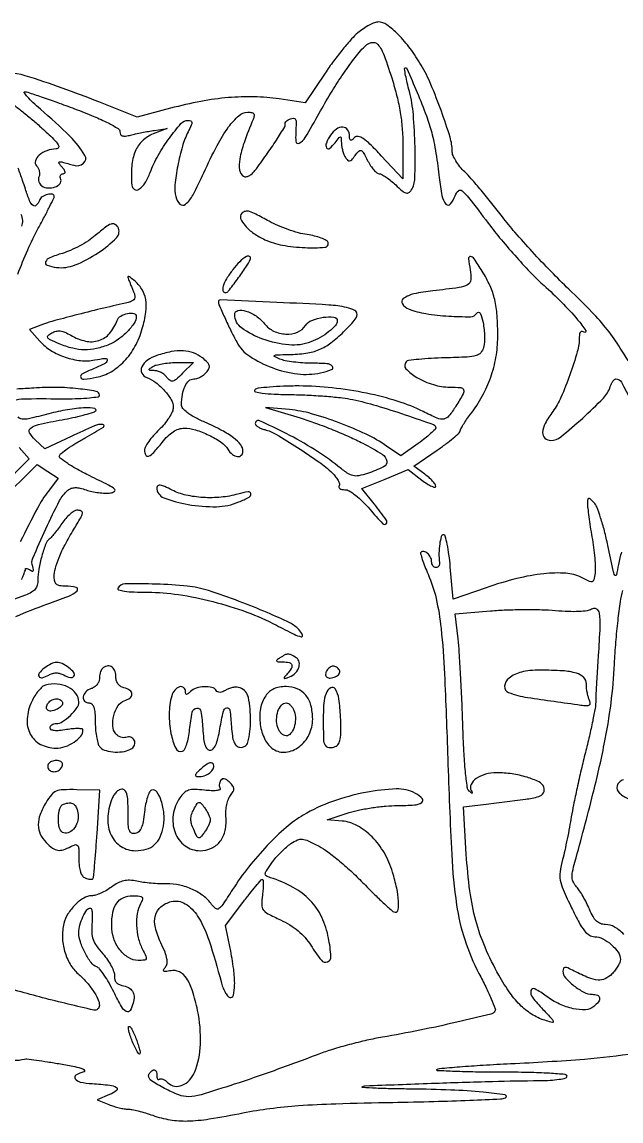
# Model space of a CAD drawing. Extents: x 0 to 434, y 12 to 280.
# Drawn here: x 143.1 to 289.2, y 12.1 to 280 of the extents above; entities that cross this region are included whole.
import ezdxf

# ---------------------------------------------------------------- set-up
doc = ezdxf.new("R2010")
doc.units = 0

msp = doc.modelspace()

# ---------------------------------------------------------------- linework, layer by layer
for points in [[(292.672414, 194.365984, 0.012222), (288.995547, 200.520362, 0.026614), (285.817619, 205.007848, 0.025047), (282.061612, 209.29471, 0.009672), (276.450982, 214.865984, -0.009384), (272.142504, 219.139305, -0.006937), (267.53278, 224.020008, -0.007016), (263.305262, 228.753945, -0.015609), (260.252972, 232.5, 0.005787), (257.687357, 235.77819, 0.005701), (255.033817, 239.012771, 0.005616), (252.645159, 241.793662, 0.021656), (251.06995, 243.437091, -0.0328), (249.895131, 244.718741, -0.033092), (248.901798, 246.139378, -0.035019), (248.209584, 247.488599, -0.10135), (248, 248.511939, 0.074536), (247.492329, 251.89856, 0.011896), (245.370012, 258.273266, 0.014034), (242.823571, 264.775925, 0.032206), (240.463022, 269.472887, 0.027742), (237.772417, 273.530234, 0.035346), (234.840747, 276.929375, 0.038409), (232.068299, 279.320393, 0.160067), (229.999802, 280, 0.094244), (229.079556, 279.82499, 0.027917), (227.771971, 279.222635, 0.026934), (226.348099, 278.366493, 0.026079), (225.008444, 277.353652, 0.036392), (223.477044, 275.861977, 0.010813), (221.360431, 273.370164, 0.010786), (219.096509, 270.458933, 0.011447), (217.006068, 267.508992), (212.148698, 260.310681), (205.824349, 261.226343, 0.029638), (199.723431, 261.743261, 0.027574), (193.453935, 261.55595, 0.025282), (186.75035, 260.641636, 0.017873), (179.336718, 258.969387), (171.173436, 256.818792), (161.836718, 260.539449, 0.018823), (143.919198, 266.909195, 0.17741), (135.897898, 266.530014, 0.341597)], [(141.162369, 259.731192, -0.00933), (143.307812, 258.109775, -0.009451), (145.692564, 256.162584, -0.009475), (148, 254.128241, -0.006641), (150.823988, 251.471925, -0.05194), (151.983409, 250.092379, -0.274977), (152.023432, 249.408277, -0.274204), (151.44113, 249.045393, 0.082253), (149.212446, 248.625593, 0.090182), (147.316524, 247.514243, 0.134694), (146.395078, 246.146777, 0.283022), (146.671855, 244.945466, -0.077741), (147.077641, 244.380528, -0.061329), (147.332753, 243.671134, -0.062119), (147.405962, 242.931344, -0.085449), (147.276138, 242.27722, 0.086798), (147.154109, 241.653631, 0.079287), (147.244362, 241.004528, 0.081328), (147.528045, 240.43007, 0.099382), (147.964981, 240.021643, 0.125981), (149.484439, 239.546732, 0.097147), (151.20986, 239.792337, 0.128522), (152.399523, 240.590132, 0.279677), (152.587942, 241.631422, -0.07105), (152.468418, 242.154739, -0.119251), (152.537538, 242.59798, -0.152636), (152.781243, 242.890264, -0.1442), (153.15383, 243, 0.144652), (153.525786, 243.109908, 0.281709), (153.65475, 243.37895, 0.12063), (153.491924, 243.835917, 0.02759), (153, 244.5, -0.019108), (152.144248, 245.615204, -0.540882), (152.255832, 245.898407, -0.118629), (152.878995, 245.87826, -0.002707), (155.756602, 245.069806, 0.244046), (158.12398, 245.548304, 0.373345), (158.473153, 247.489319, 0.064948), (154.844938, 252.103311, 0.015283), (147.60921, 258.765559, -0.01048), (145.808829, 260.391581, -0.021339), (144.478736, 261.756133, -0.027572), (143.68835, 262.743977, -0.609834), (143.820196, 263, -0.080549), (144.593952, 262.874535, -0.002206), (147.841036, 261.777125, -0.004505), (151.651208, 260.43216, -0.003069), (155.960986, 258.83702, -0.008202), (160.675267, 256.970306, -0.019162), (164.120677, 255.382864, -0.017848), (166.539186, 254.043479, -0.263171), (167, 253.228612, 0.1265), (167.160966, 252.602564, 0.196139), (167.588986, 252.256363, 0.10811), (168.363335, 252.196335, 0.026978), (169.616663, 252.439925, -0.008786), (170.843099, 252.724931, -0.004545), (172.3851, 253.040194, -0.004517), (173.976415, 253.335602, -0.006836), (175.366663, 253.561162), (178.5, 254.02566), (175.093151, 252.704974, 0.102109), (172.491724, 251.025281, 0.099957), (170.744047, 248.44141, 0.079357), (169.88044, 244.866929, 0.040834), (169.894037, 240.25, 0.23511), (170.535756, 239.194824, 0.299332), (171.648095, 239.216098, 0.105486), (173.121781, 240.767258, 0.04623), (174.379686, 243.324134, -0.037855), (176.332701, 247.467407, -0.028344), (179.068517, 251.7092, -0.023206), (181.883078, 255.219009, -0.215361), (183.612191, 256, -0.091261), (184.301859, 255.873063, -0.307692), (184.551154, 255.516196, -0.110725), (184.403052, 254.813728, -0.010933), (183.647293, 253.25, 0.047879), (182.246707, 249.706219, 0.022667), (181.099787, 244.923694, 0.021189), (180.406344, 240.261999, 0.088027), (180.605322, 237.436388, 0.13819), (181.651226, 235.611989, 0.387438), (183.000422, 235.562925, 0.096767), (184.831506, 237.850789, 0.01397), (187.466852, 243.25, -0.013966), (190.706054, 249.886504, -0.036312), (193.504291, 254.403826, -0.052246), (195.980459, 257.161945, -0.185799), (198.15788, 258, -0.041603), (199.140487, 257.9181, -0.192427), (199.618282, 257.627444, -0.213021), (199.736325, 257.110025, -0.05144), (199.471929, 256.25, 0.014394), (197.255433, 250.57346, 0.044582), (196.221263, 246.595891, 0.075452), (196.18188, 243.906979, 0.223948), (197.161952, 242.399908, 0.171248), (197.73073, 242.276078, 0.08479), (198.446918, 242.492932, 0.067036), (199.210028, 243.011718, 0.04765), (199.911952, 243.773334, 0.008241), (202.708649, 247.5856, 0.010494), (205.154775, 251.196177, 0.004735), (207.190272, 254.407055, 0.222076), (207.279317, 255.155144, -0.212797), (207.309045, 255.449202, -0.073995), (207.578911, 255.791366, -0.057503), (208.029101, 256.126818, -0.039794), (208.602643, 256.401014, -0.079842), (209.313148, 256.550272, -0.237184), (209.75507, 256.353957, -0.158868), (209.972903, 255.795458, -0.034393), (209.960333, 254.74587, 0.028125), (209.866312, 250.9091, 0.556347), (210.704963, 250.42484, 0.136896), (212.194151, 251.851194, 0.006864), (215.585459, 257.758902, -0.008929), (218.400123, 262.615532, -0.012526), (221.096823, 266.8399, -0.013927), (223.73161, 270.522312, -0.01805), (226.358346, 273.737513, -0.138308), (228.25476, 274.965992, -0.296171), (229.861971, 274.5109, -0.093939), (231.421508, 271.859257, -0.012068), (233.506967, 265.57017, -0.01559), (234.638191, 261.39978, -0.019751), (235.40867, 257.482415, -0.020324), (235.852074, 253.612005, -0.018358), (236, 249.584398), (236, 241.772004), (230.717205, 247.403206, 0.00909), (227.965363, 250.231681, 0.046134), (226.269435, 251.627824, 0.107345), (225.100293, 252.098424, 0.243181), (224.217205, 251.817205, -0.024359), (223.584048, 251.242908, -0.252001), (223.25, 251.177186, -0.295224), (223.0477, 251.418737, -0.030774), (223, 252.193011, 0.153481), (222.525459, 253.702524, 0.231269), (221.341944, 254.360003, 0.170001), (219.772518, 253.901479, 0.092696), (218.36653, 252.436644, 0.043982), (217.327903, 250.499375, 0.240005), (217.404955, 249.348918, 0.458075), (218.170384, 249.21459, 0.059506), (219.478529, 250.573001, -0.004864), (220.469023, 251.856095, -0.242632), (220.751284, 251.984726, -0.383358), (220.930151, 251.80756, -0.008616), (220.983509, 250.5, 0.037721), (221.070382, 249.625004, 0.025573), (221.294438, 248.648306, 0.025822), (221.609988, 247.721831, 0.045995), (221.975828, 247.004871, 0.04703), (222.543532, 246.269971, 0.256282), (223.004464, 246.118603, 0.170092), (223.51394, 246.411274, 0.020263), (224.336353, 247.445313, -0.029662), (225.244546, 248.544183, -0.311911), (225.784533, 248.662734, -0.168578), (226.319834, 248.190773, -0.009233), (227.401519, 246.190442, 0.026905), (228.118931, 244.968947, 0.034739), (228.91029, 243.937192, 0.03724), (229.663666, 243.202848, 0.176334), (230.220961, 243, -0.127545), (230.844125, 242.838409, -0.022341), (231.884781, 242.197347, -0.022966), (233.06492, 241.313698, -0.018839), (234.242611, 240.267564, 0.014037), (235.830609, 238.829445, 0.097611), (236.739358, 238.317264, 0.223529), (237.411887, 238.399175, 0.111947), (238.032017, 239.017564, 0.134715), (238.906268, 241.884147, 0.011736), (238.942643, 249.572463, 0.0164), (238.53706, 257.43557, 0.042393), (237.581987, 263.030725, -0.005495), (237.058079, 265.145813, -0.008685), (236.660452, 266.971435, -0.003441), (236.360909, 268.527257, -0.247028), (236.436099, 268.769432, -0.530095), (236.968951, 268.667249, -0.002685), (239.462514, 262.787364, -0.00916), (241.714873, 257.105406, -0.025209), (243.023959, 253, -0.015871), (243.525688, 250.823167, -0.007131), (244.05259, 247.936293, -0.007051), (244.523161, 244.867725, -0.009532), (244.856359, 242.080998, 0.021854), (245.495121, 237.664599, 0.133628), (246.494263, 235.612068, 0.465441), (247.609368, 235.633419, 0.089906), (248.721028, 237.663085, -0.136939), (249.512215, 238.834745, -0.364486), (250.448965, 238.840022, -0.055326), (252.023156, 237.206319, -0.002469), (256.782804, 230.963085, 0.012015), (259.989763, 226.91902, 0.00884), (263.727288, 222.589693, 0.008943), (267.410256, 218.618272, 0.019636), (270.396168, 215.746509, -0.016463), (274.642534, 211.714018, -0.016707), (278.592834, 207.429999, -0.035482), (280.578343, 204.7663, -0.79796), (280.196667, 204.378453, 0.108264), (279.689769, 204.556557, 0.23278), (279.30849, 204.423734, 0.151436), (279.07103, 203.964906, 0.044276), (279, 203.164352, -0.068938), (278.510324, 199.629658, -0.016869), (276.718764, 194.018437, -0.017524), (274.522673, 188.485322, -0.055747), (272.534104, 185.046226, 0.035314), (270.701068, 182.154922, 0.107729), (270.062866, 179.933861, 0.226604), (270.607266, 178.572874, 0.188332), (272.074237, 178, 0.172932), (274.48054, 178.857908, 0.012984), (279.823221, 183.458628, 0.015394), (284.856477, 188.316496, 0.116779), (286.540031, 191.126126, -0.036031), (286.825986, 191.843391, -0.04653), (287.192959, 192.44955, -0.054183), (287.581585, 192.870374, -0.181168), (287.927593, 193, -0.27927), (289.30129, 192.167832, -0.0043), (293.693765, 183.581756, -0.006129)], [(142.118392, 218.497851, -0.014873), (144.540519, 224.456446, -0.019827), (147.110429, 229.702896, 0.002965), (148.601114, 232.503002, 0.004531), (149.857438, 234.950653, 0.001699), (150.909431, 237.064644, 0.115093), (151, 237.452896, 0.361034), (150.543065, 238.003225, 0.110714), (149.379869, 237.961777, 0.081111), (148.071953, 237.380808, 0.157408), (147.361626, 236.5, -0.097841), (146.614933, 235.312885, -0.39287), (145.834214, 235.261615, -0.128509), (144.985597, 236.420477, -0.017886), (143.982517, 239.25, 0.007632), (143.277068, 241.377487, 0.002733), (142.208739, 244.388897, 0.002711)], [(142.883215, 233.192756, -0.084258), (143.233764, 231.627019, -0.112774), (142.988837, 230.220952, -0.023925)], [(141.712426, 187.903459, -0.052537), (144.259141, 188.178718, -0.002028), (153.75, 188.16575, 0.009988), (156.913152, 188.21179, 0.016541), (159.576562, 188.392135, 0.010482), (161.69869, 188.651571, 0.373034), (162, 188.999236, 0.362178), (161.202003, 189.956392, 0.017734), (156.816094, 190.598649, 0.024069), (151.516577, 190.926628, 0.02128), (145.986206, 190.7669, -0.006734), (141.862967, 190.527648, -0.065225)], [(143.09144, 144.101505, 0.005866), (143.567352, 145.337114, 0.003346), (143.948629, 146.384135, 0.085844), (144, 146.681141, -0.372728), (144.093664, 146.789332, -0.09619), (144.34367, 146.777297, -0.052781), (144.720825, 146.641607, -0.025694), (145.169939, 146.394972, 0.05566), (145.648576, 146.168252, 0.33775), (145.892659, 146.249213, 0.214493), (145.950117, 146.571372, 0.030089), (145.7413, 147.231778, -0.194538), (145.778509, 149.31395, -0.007579), (148.949388, 156.466204, -0.010828), (152.295079, 163.320151, -0.100916), (154.345561, 165.871827, -0.088621), (155.154714, 166.330769, -0.0819), (156.095648, 166.497841, -0.061174), (157.263834, 166.368933, -0.025838), (158.781412, 165.926356, 0.031848), (160.165487, 165.540685, 0.021474), (161.783421, 165.271043, 0.021672), (163.377406, 165.145077, 0.039633), (164.679447, 165.202012, 0.123253), (165.67094, 165.584515, 0.493769), (165.693067, 166.136924, 0.056489), (164.220079, 167.103395, 0.003776), (159.69116, 169.348721, -0.012539), (156.724536, 170.884839, -0.020117), (154.28492, 172.357487, -0.015067), (152.440406, 173.656151, -0.3228), (152.252544, 174.257633, -0.14926), (152.671742, 174.847207, -0.011457), (154.258484, 176.012576, -0.014915), (156.259632, 177.325752, -0.010801), (158.561385, 178.672232, 0.012183), (162.979907, 181.273399, 0.721368), (162.831293, 181.8928, 0.1249), (160.78772, 181.55662, 0.00758), (155.096516, 178.969088), (148.693032, 175.939753), (146.335814, 178.154245, -0.080163), (145.000252, 179.887144, -0.37322), (145.251644, 181.023191, -0.106742), (147.183672, 181.899741, -0.007825), (152.931093, 183.050396, 0.007593), (155.556112, 183.574667, 0.009082), (158.011009, 184.150701, 0.008015), (160.057136, 184.705261, 0.057527), (161, 185.099048, 0.68508), (160.907072, 185.753526, 0.070429), (158.648486, 185.952437, 0.027668), (154.26235, 185.476422, 0.022849), (149.661309, 184.5, -0.00472), (144.759259, 183.272475, -0.08735), (143.169151, 183.174293, -0.212359), (142.188629, 183.750237, -0.048457)], [(142.476561, 176.250299), (144.857704, 173.5), (137.947499, 166.5, 0.00451)], [(137.433343, 162.882509), (146.866685, 172.133457), (149.408785, 170.46781), (151.950884, 168.802162), (149.556656, 165.651081, 0.040763), (146.912504, 161.51008, 0.007182), (142.710152, 153.286588, 0.00758)], [(289.298805, 150.751563, 0.028912), (288.871539, 149.378631, 0.018727), (288.53045, 147.75, -0.013792), (288.02528, 145.213425, -0.688804), (287.663153, 145.162288, -0.073754), (287.245788, 146.279585, -0.00138), (285.954706, 152.412221, 0.01217), (285.132506, 155.938432, 0.015243), (284.191817, 159.162397, 0.013458), (283.25795, 161.791549, 0.104677), (282.552064, 162.876507, 0.011227), (281.609524, 163.777643, 0.242117), (281.25, 163.875367, 0.334113), (281.038747, 163.63265, 0.017826), (281, 162.546199, 0.028383), (281.0618, 161.458409, 0.004822), (281.317056, 159.3961, 0.005251), (281.66612, 156.976764, 0.004655), (282.079341, 154.465792, -0.010979), (282.468313, 151.900029, -0.010934), (282.744882, 149.316138, -0.010833), (282.88807, 147.04982, -0.041537), (282.829341, 145.638679, -0.021062), (282.553632, 144.00048, -0.270227), (282.151961, 143.557651, -0.189344), (281.466207, 143.60436, -0.010384), (279.5, 144.585954, 0.106342), (275.750239, 145.631455, 0.041769), (270.357574, 145.504895, 0.034822), (263.771188, 144.329705, 0.021794), (256.263337, 142.091185), (248.231217, 139.309917), (247.546885, 147.154959, 0.011051), (247.217418, 150.162475, 0.017974), (246.790013, 152.695519, 0.01223), (246.327479, 154.692893, 0.342183), (245.931276, 155, 0.33382), (245.352495, 154.565121, 0.033539), (244.960439, 152.76969, 0.035262), (244.786222, 150.524543, 0.034033), (244.925354, 148.25, -0.082595), (244.908313, 147.772633, -0.103799), (244.733365, 147.367188, -0.116034), (244.428977, 147.097217, -0.124261), (244.043837, 147, -0.136906), (243.645781, 147.111074, -0.100245), (243.306627, 147.423289, -0.086307), (243.078317, 147.890283, -0.070751), (243, 148.440983, 0.120074), (242.740701, 149.505157, 0.091957), (242.002676, 150.453335, 0.116546), (241.115421, 150.931094, 0.267977), (240.408337, 150.741671, 0.269351), (240.310076, 150.371079, 0.010765), (240.722744, 148.980896, 0.016407), (241.323025, 147.299442, 0.010582), (242.122651, 145.391535, -0.048812), (244.080802, 139.492312, -0.029069), (245.296062, 132.186047, -0.0156), (246.136434, 121.076842, -0.002859), (246.930841, 100.5, 0.004001), (247.890467, 77.033837, 0.023782), (249.071385, 64.825008, 0.043308), (251.067007, 56.3227, 0.040287), (254.531898, 48.073121, -0.007385), (256.17262, 44.789608, -0.011438), (257.481515, 41.903314, -0.005867), (258.488761, 39.46085, -0.237569), (258.440059, 38.903014, -0.197422), (257.399246, 38.148292, -0.002391), (249.124513, 36.186545, -0.007349), (240.135804, 34.239628, -0.007123), (231, 32.536025, 0.013565), (227.235763, 31.783786, 0.008886), (222.940625, 30.722949, 0.008941), (218.790362, 29.539434, 0.016926), (215.5, 28.414157, -0.004854), (204.57217, 24.37975, -0.007043), (194.843878, 21.048981, -0.005244), (186.786865, 18.509825, -0.070534), (183.735976, 18.03632, -0.097273), (181.333451, 18.475481, -0.028188), (177.893723, 20.057556, -0.022585), (174.706938, 21.935955, -0.248723), (174.012379, 23.190983, -0.115736), (174.07911, 23.500224, -0.050889), (174.297386, 23.860537, -0.046626), (174.618361, 24.212385, -0.046156), (175, 24.5, -0.160037), (175.378998, 24.591219, -0.191086), (175.70625, 24.429567, -0.125741), (175.92753, 24.008849, -0.058574), (176, 23.39235, 0.034205), (176.042555, 22.771018, 0.093587), (176.181845, 22.355431, 0.227546), (176.386608, 22.211312, 0.242392), (176.619048, 22.285714, -0.216372), (176.963399, 22.415024, -0.079048), (177.482887, 22.29628, -0.060112), (178.089031, 21.96312, -0.040711), (178.690476, 21.452381, 0.311123), (182.15707, 20.813908, 0.192147), (185.160296, 23.911029, 0.090132), (186.646373, 30.864017, 0.058952), (185.932288, 39.052896, 0.023708), (184.688871, 43.879077, 0.073552), (183.241136, 46.903853, 0.127918), (181.498811, 48.441575, 0.165879), (179.402887, 48.736685, -0.013674), (178.14052, 48.530973, -0.18275), (177.690549, 48.635059, -0.398002), (177.620787, 48.940706, -0.039911), (178.092707, 49.611705, 0.135958), (178.494445, 50.505384, 0.084739), (178.474946, 51.661201, 0.051025), (178.005604, 53.246111, 0.015245), (176.975511, 55.550588, -0.053451), (175.648645, 59.253936, -0.121969), (175.664861, 62.202539, -0.158777), (176.999, 64.315645, -0.112168), (179.521354, 65.594716, -0.203103), (182.932274, 65.062271, -0.11525), (185.937563, 62.058823, -0.059748), (188.745239, 56.046086, -0.016764), (191.654551, 46.078347, 0.028635), (192.080417, 44.738337, 0.034587), (192.635571, 43.540874, 0.037045), (193.231029, 42.626665, 0.150541), (193.764958, 42.245014, 0.439406), (194.672925, 42.748453, 0.056701), (194.97975, 45.225672, 0.035994), (194.737088, 49.134184, 0.016059), (193.884147, 54.222679), (192.768294, 59.778921), (197.004292, 65.389461, -0.005429), (198.664868, 67.539923, -0.008465), (200.146226, 69.351904, -0.003516), (201.438309, 70.857269, -0.216925), (201.751814, 71, -0.394856), (201.931201, 70.83217, -0.016614), (201.962919, 69.880481, -0.020968), (201.911419, 68.650263, -0.012392), (201.752159, 67.188872, 0.029192), (201.572394, 64.795392, 0.162381), (201.95447, 63.583274, 0.11684), (203.052471, 62.637861, 0.012032), (206.146948, 61.127087, -0.030011), (208.463024, 59.891369, -0.036745), (210.454316, 58.458982, -0.03846), (212.138904, 56.812635, -0.039245), (213.539003, 54.938215, 0.026132), (216.109501, 51.301978, 0.333305), (217.628492, 50.89831, 0.328238), (218.460759, 52.24736, 0.025793), (217.866482, 56.685291, 0.065166), (216.205554, 61.785306, 0.080523), (213.36377, 65.888875, 0.075643), (209.214711, 69.065412, 0.049948), (203.678967, 71.422871, -0.055682), (202.697285, 71.854258, -0.293306), (202.440651, 72.3534, -0.122815), (202.71375, 73.125171, -0.008565), (204.025846, 75.036298, -0.024313), (205.039455, 76.32257, -0.017099), (206.295868, 77.67068, -0.017303), (207.590091, 78.880714, -0.034301), (208.709277, 79.729081, -0.038993), (210.313366, 80.609762, -0.130333), (211.48751, 80.8052, -0.086848), (212.86375, 80.427975, -0.01174), (215.551096, 79.082215, -0.039482), (217.661359, 77.739495, -0.012789), (220.561502, 75.43632, -0.012662), (223.667174, 72.701046, -0.013901), (226.532567, 69.893559, 0.00635), (229.148598, 67.2518, 0.009589), (231.498957, 65.024983, 0.004899), (233.524779, 63.21409, 0.181876), (234.093868, 63, 0.36806), (234.833636, 63.629889, 0.056083), (234.934296, 65.722897, 0.03849), (234.492636, 68.835944, 0.017701), (233.465647, 72.803724, 0.05927), (231.466253, 77.441005, 0.064063), (228.475907, 81.346766, 0.070339), (224.893337, 84.064444, 0.105323), (221.152788, 85.216009), (217.5, 85.541158), (222.931501, 87.270579, -0.026143), (225.466445, 87.934033, -0.014394), (228.623558, 88.491983, -0.014317), (231.866911, 88.87485, -0.022221), (234.681501, 89, 0.017402), (238.784435, 89.142839, 0.13201), (240.598107, 89.768329, 0.462942), (240.701843, 90.715708, 0.080507), (239.065741, 91.964816, 0.132897), (234.364666, 93.051421, 0.038512), (226.902467, 92.19641, 0.037926), (218.796362, 89.980157, 0.046882), (211.703773, 86.672287, 0.0463), (207.540628, 83.683651, 0.024094), (202.917769, 79.260382, 0.022973), (198.383434, 74.020537, 0.024583), (194.456946, 68.50015, -0.004984), (192.07158, 64.851846, -0.092626), (191.113663, 63.871355, -0.328654), (190.325094, 63.889298, -0.075635), (189.348842, 64.912346, 0.076612), (187.384647, 66.96271, 0.057287), (184.695975, 68.572499, 0.054727), (181.574768, 69.591928, 0.056054), (178.332162, 69.898793, -0.016266), (176.622285, 69.924261, -0.010504), (174.646293, 70.059691, -0.010561), (172.718147, 70.273738, -0.019554), (171.165857, 70.541449, 0.038159), (169.382269, 70.781172, 0.070483), (167.927503, 70.659548, 0.068688), (166.539096, 70.134881, 0.034557), (164.95635, 69.125849, -0.02943), (163.708479, 68.312209, -0.026978), (162.337672, 67.624468, -0.027989), (161.046764, 67.14577, -0.074925), (160.079448, 67, 0.138915), (158.191089, 66.465034, 0.059204), (156.114341, 64.81838, 0.056479), (154.340631, 62.576301, 0.077793), (153.339268, 60.215613, 0.070421), (152.991415, 56.924214, 0.060629), (153.53383, 53.484964, 0.062134), (154.860489, 50.361433, 0.083557), (156.819326, 48, -0.033449), (158.791105, 46.055381, -0.034229), (160.469555, 43.879402, -0.036241), (161.64682, 41.804766, -0.111381), (162, 40.238984, -0.48217), (160.60892, 39.131831, -0.006179), (148.154815, 42.162263, -0.01363), (136.195154, 45.579369, -0.054498)], [(141.646172, 135.069904, -0.022251), (149.222539, 138.077058, 0.010703), (154.51497, 140.037496, 0.099443), (156.551596, 141.355565, 0.589643), (156.323751, 142.187335, 0.060424), (153.75, 142.490334, -0.036317), (152.359732, 142.586537, -0.134223), (151.559626, 142.932902, -0.163672), (151.136433, 143.591786, -0.061695), (151, 144.693281, -0.064906), (151.282086, 146.857156, -0.032182), (152.163939, 149.486472, -0.026094), (153.625137, 152.589278, -0.014352), (155.714578, 156.230128, 0.005983), (157.449114, 159.138695, 0.087397), (157.858902, 160.256396, 0.349869), (157.566457, 160.796775, 0.100746), (156.568094, 161, 0.146398), (155.868519, 160.790681, 0.034773), (154.890023, 160.045312, 0.032852), (153.840411, 158.994064, 0.027323), (152.866274, 157.75, -0.007913), (151.937344, 156.463833, -0.009551), (151.023314, 155.287159, -0.008369), (150.221201, 154.327611, -0.062094), (149.779909, 153.929691, 0.154782), (148.930044, 152.820835, 0.018619), (147.979491, 149.849051, 0.023285), (147.237443, 146.618489, 0.044835), (147, 143.97584, -0.064856), (146.835084, 142.709795, -0.10619), (146.346534, 141.749562, -0.092282), (145.44985, 140.987344, -0.039909), (144.027157, 140.316352), (141.054314, 139.19423)], [(289.816886, 57.602682, 0.076501), (287.60534, 59.388972, 0.132447), (285.339106, 60, -0.089322), (284.160937, 60.212166, -0.10266), (283.194666, 60.819242, -0.074788), (282.338851, 61.931216, -0.027726), (281.475282, 63.713402, 0.016992), (280.764593, 65.264004, 0.014401), (279.912195, 66.852351, 0.014641), (279.050982, 68.255066, 0.038935), (278.332919, 69.184623, -0.063308), (277.555934, 70.298412, -0.104126), (277.24501, 71.399705, -0.06876), (277.345411, 72.839028, -0.015631), (277.92385, 75.221221, 0.005088), (282.32672, 91.819362, 0.012925), (285.08728, 103.97769, 0.017071), (286.733538, 113.970455, 0.020242), (287.580668, 123.5, -0.007944), (287.923199, 128.838714, -0.008097), (288.433542, 134.129878, -0.007916), (289.023933, 138.710518, -0.032984), (289.603773, 141.431501, 0.021857)], [(289.774099, 95.284804, 0.082947), (288.691744, 94.642712, 0.171553), (288.201016, 93.805273, 0.261035), (288.779826, 92.061119, 0.084815), (291.14891, 90.541019, 0.052864)], [(141.100729, 26.973524, 0.093361), (143.769209, 27.222256, -0.101523), (144.303939, 27.26339, -0.002776), (146.63533, 26.955908, -0.005632), (149.38156, 26.546619, -0.00382), (152.5, 26.021416, -0.006823), (155.9868, 25.357562, -0.032716), (157.937488, 24.823585, -0.213872), (158.373134, 24.414475, -0.461676), (158.190983, 24.055563, 0.068799), (156.278047, 23.305894, 0.447635), (156.080196, 22.413357, 0.189921), (157.345877, 21.598877, 0.03262), (160.232352, 21.217949, -0.010332), (164.527007, 20.844847, -0.113685), (166.149374, 20.282391, -0.521351), (166.186278, 19.537629, -0.062897), (164.5, 18.541634), (161.5, 17.245276), (164.3151, 16.122638, 0.019143), (165.525562, 15.692842, 0.016186), (166.834709, 15.329775, 0.01649), (168.050713, 15.076707, 0.043079), (168.939373, 15, -0.048662), (169.907234, 14.90558, -0.012033), (171.465966, 14.559375, -0.012197), (173.239626, 14.074194, -0.011945), (175, 13.5, 0.043361), (179.235823, 12.407047, 0.048238), (183.44637, 12.114157, 0.033139), (188.778319, 12.612571, 0.009337), (197.001981, 14.093164, -0.017117), (203.56996, 15.170467, -0.014592), (210.555449, 15.865454, -0.010011), (219.651247, 16.320265, -0.003012), (233.5, 16.651522, 0.002161), (243.57315, 16.875309, 0.003308), (252.303125, 17.164819, 0.001166), (259.823119, 17.481586, 0.088379), (261, 17.745664, 0.754099), (260.915518, 18.455414, 0.016682), (255.593256, 19.133504, 0.013475), (247.67376, 19.660253, 0.007682), (238.083333, 19.891466, -0.003066), (233.350365, 19.961868, -0.005381), (229.436458, 20.086252, -0.001661), (226.145257, 20.237272, -0.656862), (226.083333, 20.402159, -0.184763), (226.802586, 20.708186, -0.000225), (242.937456, 21.29612, -0.002279), (257.875239, 21.765565, -0.005073), (269.25, 21.955682, 0.013372), (271.882241, 22.043389, 0.023366), (274.051421, 22.275885, 0.02049), (275.682331, 22.597111, 0.346818), (276, 23, 0.389549), (275.587158, 23.449486, 0.00579), (271.708333, 23.734536, 0.01086), (266.642517, 23.937567, 0.004584), (259.833333, 24, -0.003685), (253.677126, 24.045376, -0.006527), (248.602093, 24.186468, -0.002419), (244.400072, 24.378567, -0.650061), (244.30145, 24.634783, -0.176257), (244.885875, 24.907402, -0.001559), (249.826318, 25.325473, -0.005136), (255.547903, 25.732567, -0.003263), (262.218116, 26.09467, 0.00702), (280.292213, 27.212126, 0.020897), (292.610432, 28.66715, 0.08129)]]:
    msp.add_lwpolyline(points, format="xyb")
for points in [[(196.70185, 233.368517, 0.29855), (196.442099, 232.120151, 0.08617), (197.518107, 230.353346, 0.061369), (199.616458, 228.478233, 0.045152), (202.330682, 226.936948, 0.062472), (206.605961, 225.607775, 0.033035), (212.134288, 224.993856, 0.030324), (216.967961, 225.071581, 0.487948), (217.750152, 226.249543, 0.192175), (217.306379, 226.774839, 0.032315), (216.083277, 227.32839, 0.031337), (214.480546, 227.820199, 0.023255), (212.660575, 228.167538, -0.031373), (210.537811, 228.608472, -0.01724), (208.003185, 229.398096, -0.017128), (205.476791, 230.380124, -0.026174), (203.367803, 231.417995, 0.006456), (200.159797, 233.157011, 0.049834), (198.578301, 233.796486, 0.124852), (197.555582, 233.833569, 0.144295)], [(161, 227.921052, -0.033432), (159.333955, 226.676975, -0.020002), (157.20625, 225.417238, -0.019979), (154.977615, 224.327981, -0.032524), (153, 223.606919, 0.023594), (149.9168, 222.54469, 0.20102), (148.894482, 221.541976, 0.435936), (149.276832, 220.694607, 0.050367), (151.555856, 220.175188, 0.128205), (156.071514, 220.772819, 0.049455), (161.704884, 223.744592, 0.050898), (166.170437, 227.399981, 0.347196), (166.47486, 230.040677, 0.144315), (165.720575, 230.716476, 0.206175), (164.834192, 230.749524, 0.075294), (163.521778, 229.998628, 0.009562)], [(194.550891, 219.655609, 0.023924), (192.988117, 217.389662, 0.061833), (192.157274, 215.589547, 0.143882), (192.131596, 214.478405, 0.343811), (192.75, 214.012379, 0.22811), (193.433641, 214.355398, 0.005278), (195.672092, 217.320534, 0.011775), (197.733873, 220.254594, 0.042718), (198.833333, 222.25, 0.38543), (198.63517, 222.852936, 0.271966), (197.878516, 222.842644, 0.058714), (196.213047, 221.544771, 0.034994)], [(252.419544, 219.577174, -0.066101), (252.548592, 217.164422, -0.250736), (251.760587, 215.934805, -0.094833), (249.672339, 215.241775, -0.006146), (243.295322, 214.479033, 0.026536), (238.669359, 213.733398, 0.107996), (236.091761, 212.557406, 0.394526), (235.862878, 211.270789, 0.159321), (237.380153, 210.045566, 0.050966), (241.599816, 208.916363, 0.024713), (247.157088, 208.301349, 0.017055), (252.46784, 208.159537, 0.257956), (254.020111, 209.032541, -0.597644), (254.801502, 208.985485, -0.060508), (255.534712, 206.715389, -0.038344), (255.918574, 203.389001, -0.071156), (255.637516, 200.691884, -0.115012), (254.96842, 199.39058, -0.151081), (253.847966, 198.677195, -0.054887), (251.685147, 198.333915, -0.00511), (246.277458, 198.13091, 0.007264), (242.8628, 197.987987, 0.010699), (239.870298, 197.754826, 0.006267), (237.384557, 197.476034, 0.166015), (236.791641, 197.18724, 0.399608), (236.743582, 195.482112, 0.078332), (239.361795, 193.354918, 0.058239), (243.412247, 191.596379, 0.073446), (247.45034, 191, -0.020307), (250.085202, 190.892945, -0.304589), (250.769073, 190.348314, -0.207658), (250.664082, 189.328223, -0.01038), (248.918441, 186.368034, -0.02919), (247.229924, 183.962079, -0.186395), (245.968667, 183.219804, -0.144353), (244.356419, 183.419689, -0.015419), (240.907083, 185.047403, 0.042788), (234.823538, 187.521234, 0.024363), (227.128425, 189.50236, 0.02346), (218.788525, 190.817064, 0.026566), (210.702174, 191.272982, 0.009403), (206.876755, 191.213287, 0.013485), (203.492647, 191.005322, 0.009279), (200.712461, 190.706976, 0.166498), (199.917752, 190.317752, 0.576629), (200.036209, 189.873744, 0.034451), (201.724148, 189.540206, 0.02101), (204.6115, 189.296515, 0.006521), (208.96677, 189.169547, -0.008396), (213.157257, 189.031653, -0.007777), (217.449384, 188.751233, -0.007787), (221.261137, 188.382762, -0.025694), (223.751192, 187.97244, -0.018072), (229.571518, 186.481099, -0.010197), (236.5184, 184.275982, -0.00309), (243.44462, 181.873058, -0.31776), (244, 181.087398, -0.201803), (243.821587, 180.663352, -0.011228), (242.751563, 179.662861, -0.015879), (241.378384, 178.51183, -0.010839), (239.75, 177.288798), (235.5, 174.238556), (232.031902, 176.616755, 0.039394), (227.015001, 179.50486, 0.02101), (220.421114, 182.305001, 0.020984), (213.711937, 184.510525, 0.045346), (208.376103, 185.50914), (202.5, 186.065394), (210.94933, 183.48248, -0.013175), (214.680653, 182.233438, -0.008607), (218.918384, 180.606425, -0.008658), (222.997414, 178.876504, -0.016352), (226.213008, 177.318727, -0.01705), (230.947379, 174.621038, -0.220198), (232.042383, 172.968864, -0.33092), (231.278347, 171.527206, -0.031393), (227.340784, 169.947454, -0.030993), (225.215758, 169.389409, -0.109847), (223.815083, 169.422999, -0.090699), (222.417726, 170.053226, -0.017291), (220.170776, 171.723314, 0.029441), (214.454189, 175.760533, 0.020013), (207.52445, 179.691602, 0.012782), (201.070628, 182.812555, 0.544895), (200, 182.121828, 0.196377), (200.158428, 181.734006, 0.055568), (200.674077, 181.313481, 0.046953), (201.416238, 180.927785, 0.034898), (202.29473, 180.640875, -0.071245), (205.055594, 179.51196, -0.010007), (210.316849, 176.283235, -0.011934), (215.518257, 172.768137, -0.037141), (218.772174, 170.069344, -0.032248), (219.599661, 169.162485, -0.044962), (220.206172, 168.247427, -0.053217), (220.53272, 167.451048, -0.212194), (220.463157, 166.940387, 0.208692), (220.412298, 166.584878, 0.179372), (220.634672, 166.276239, 0.10159), (221.144687, 166.067196, 0.04666), (221.863177, 166, -0.137707), (222.89746, 165.709637, -0.029512), (224.444203, 164.636874, -0.028069), (226.180553, 163.109296, -0.021137), (227.915738, 161.25, 0.008697), (231.079859, 157.685822, 0.45034), (231.90269, 157.701358, 0.349134), (231.935669, 158.675631, 0.008383), (228.990693, 162.511712), (225.981385, 166.298433), (231.629702, 168.59408), (237.278018, 170.889728), (240.639009, 168.326175, 0.018392), (241.929532, 167.414907, 0.037838), (243.012709, 166.81978, 0.063122), (243.752618, 166.590343, 0.466331), (244, 166.797905, 0.153438), (243.836455, 167.318292, 0.030117), (243.220711, 168.096745, 0.029392), (242.362763, 168.949897, 0.02357), (241.347102, 169.765688), (238.694204, 171.69819), (244.30916, 175.599095, 0.008859), (246.463503, 177.153097, 0.01321), (248.285867, 178.594021, 0.008194), (249.738434, 179.847205, 0.201706), (249.962057, 180.316722, -0.116045), (250.098917, 180.797222, -0.011339), (250.714416, 181.844792, -0.013874), (251.521269, 183.071922, -0.010555), (252.469997, 184.371777, 0.037361), (255.325791, 188.760114, 0.040811), (257.401475, 193.40003, 0.041516), (258.669028, 198.240986, 0.041444), (259.120376, 203.227643, 0.018397), (258.967527, 208.431163, 0.041597), (258.381742, 212.325484, 0.048119), (257.228627, 215.707328, 0.033892), (255.327478, 219.25, 0.009516), (253.336627, 222.2932, 0.218481), (252.467325, 222.816939, 0.481572), (252.003197, 222.352667, 0.018276)], [(169.312769, 216.75, 0.00074), (169.618936, 215.97374, 0.000494), (169.971709, 215.085737, 0.000497), (170.315461, 214.225417, 0.000977), (170.590921, 213.541872, -0.138818), (170.666251, 212.854521, -0.16588), (170.357972, 212.284107, -0.100382), (169.602673, 211.824704, -0.03259), (168.340921, 211.460233, 0.005088), (162.30749, 210.071543, 0.004411), (156.008471, 208.495142, 0.003727), (150.435631, 207.003685, 0.025269), (147.727765, 206.107879), (144.95553, 205.032594), (147.510864, 202.164668, 0.073881), (150.190527, 199.928247, 0.055138), (153.681273, 198.294154, 0.055337), (157.429063, 197.467505, 0.076128), (160.869615, 197.623923, -0.023999), (163.438473, 198.010607, -0.508883), (163.878787, 197.519338, -0.229378), (163.224454, 196.67912, -0.015602), (160.391914, 195.390392, 0.019483), (157.732417, 194.1554, 0.392213), (157.452115, 193.386419, 0.333275), (158.230367, 192.931062, 0.017863), (161.235339, 193.384371, 0.0866), (164.832893, 194.73117, 0.070513), (168.057729, 197.295393, 0.064725), (170.670933, 200.887337, 0.054247), (172.469142, 205.245856, 0.035136), (173.337969, 209.269448, 0.078834), (173.291483, 212.385416, 0.098346), (172.323989, 214.892303, 0.080916), (170.416945, 217.041097, 0.005542), (169.317349, 217.916507, 0.233894), (169.031002, 217.975077, 0.436237), (168.930465, 217.786738, 0.010457)], [(191, 211.800516, 0.104525), (191.158919, 211.048623, 0.002836), (192.545434, 207.962566, 0.006548), (194.049791, 204.775614, 0.009438), (195.4702, 202, 0.123496), (198.643013, 198.508568, 0.058777), (204.092334, 195.740463, 0.057031), (210.324929, 194.224168, 0.085436), (215.907768, 194.479743, 0.033843), (218.622846, 195.271845, 0.534651), (218.812088, 196.054267, 0.191552), (217.472315, 196.697525, 0.017986), (213.75, 196.820908, -0.017426), (211.556628, 196.891157, -0.01596), (209.307813, 197.114025, -0.016201), (207.313967, 197.442132, -0.049174), (206, 197.839633, -0.018365), (204.678797, 198.443587, -0.616826), (204.678822, 198.714046, -0.110085), (205.336818, 198.879272, -0.003301), (208.1849, 198.936614, 0.032163), (212.363907, 199.262535, 0.062555), (215.58643, 200.14428, 0.063765), (218.451034, 201.782107, 0.034678), (221.513847, 204.447181, 0.015027), (224.151256, 207.248074, 0.151693), (224.80305, 208.691302, 0.317879), (224.277868, 209.670151, 0.0595), (222.25, 210.39648, 0.042291), (217.919453, 211.009168, 0.002779), (205.297919, 211.646565, 0.00058), (191.470835, 212.251719, 0.42674)], [(171, 208.222506, -0.150378), (170.507371, 206.62158, -0.042842), (168.847452, 204.580078, -0.042446), (166.659633, 202.670279, -0.059328), (164.401426, 201.394367, -0.041754), (161.282124, 200.387187, -0.060717), (158.410526, 200.07708, -0.059054), (155.489887, 200.463912, -0.037005), (152.217881, 201.561414, -0.008242), (150.014812, 202.529667, -0.134302), (149.401486, 203.04373, -0.3825), (149.46285, 203.53427, -0.050518), (150.394233, 204.191821, -0.067241), (151.452325, 204.613831, -0.091572), (152.475418, 204.677952, -0.073693), (153.613483, 204.366457, -0.029829), (155.048525, 203.630407, 0.079454), (158.652506, 202.211826, 0.132576), (161.88821, 202.364662, 0.139246), (164.49995, 204.104025, 0.091695), (166.316616, 207.25, -0.176731), (167.191844, 208.309051, -0.08157), (168.883675, 208.960428, -0.105591), (170.413445, 208.951767, -0.352256)], [(202.223427, 206.443088, 0.117958), (204.480842, 204.656669, 0.097905), (207.46432, 203.928367, 0.105446), (210.317462, 204.406015, 0.160498), (212.232073, 206, -0.162392), (213.761836, 207.26405, -0.055305), (216.584899, 208.009316, -0.062789), (219.177708, 208.066862, -0.384293), (220, 207.154988, -0.187276), (219.558277, 206.017011, -0.039776), (217.975155, 204.539926, -0.03868), (215.84812, 203.103618, -0.038341), (213.519117, 202.007268, -0.113347), (208.216844, 201.273089, -0.06472), (201.872248, 202.674562, -0.069627), (196.679542, 205.415619, -0.24103), (195, 208.697302, -0.359399), (195.792251, 209.657122, -0.123927), (197.724562, 209.549002, -0.075685), (200.206101, 208.339325, -0.075047)], [(176.012181, 198.693558, 0.069183), (173.678339, 197.514318, 0.1335), (172.340779, 195.924245, 0.225686), (172.355745, 194.428593, 0.189845), (173.535184, 193.348125, -0.071636), (175.762927, 192.103666, -0.048079), (177.903348, 190.11545, -0.04929), (179.499495, 187.915511, -0.133068), (180, 186.068177, -0.107795), (179.765579, 184.993472, -0.034245), (178.978038, 183.544962, -0.032199), (177.84718, 181.996645, -0.029874), (176.5, 180.564771, 0.02265), (175.16017, 179.181288, 0.026753), (174.028125, 177.754115, 0.027157), (173.21761, 176.469306, 0.127812), (173, 175.631923, 0.121508), (173.294785, 174.436804, 0.392935), (173.998824, 174.189078, 0.106997), (175.2415, 175.083103, 0.015127), (177.292632, 177.500029, -0.029182), (178.682379, 179.047325, -0.050348), (180.026812, 180.134584, -0.061392), (181.341675, 180.780781, -0.083735), (182.641503, 181, -0.074709), (185.411316, 180.583818, -0.03782), (188.70277, 179.292452, -0.037589), (191.666908, 177.577027, -0.103562), (193.32963, 175.843786, 0.080804), (194.417877, 174.601769, 0.139639), (195.666741, 174.055185, 0.23522), (196.598726, 174.371268, 0.197972), (197, 175.345012, 0.169602), (196.448034, 176.925444, 0.061522), (194.728512, 178.612591, 0.04218), (191.87812, 180.434368, 0.017002), (187.716014, 182.446887, -0.016637), (185.173199, 183.674136, -0.04055), (183.415874, 184.785669, -0.058273), (182.346026, 185.805473, -0.176982), (182.013655, 186.73739, -0.040858), (182.23735, 189.232409, -0.068385), (182.874127, 191.23653, -0.094114), (183.828492, 192.540316, -0.19005), (184.994187, 193, 0.075682), (185.766296, 193.117542, 0.044507), (186.631468, 193.474293, 0.043361), (187.452443, 193.996729, 0.056229), (188.095122, 194.614616, 0.056534), (188.710842, 195.554862, 0.187669), (188.780294, 196.277566, 0.131588), (188.33803, 197.020606, 0.022898), (187.106783, 198.114616, 0.081305), (184.953535, 199.342928, 0.076151), (182.471332, 199.856812, 0.062381), (179.535765, 199.643712, 0.033175)], [(182.28319, 194.374099, -0.013065), (180.713089, 192.883973, -0.119761), (179.89131, 192.440613, -0.237228), (179.22648, 192.581952, -0.066122), (178.468402, 193.374099, 0.065198), (177.874065, 193.99744, 0.047342), (177.073634, 194.52689, 0.047851), (176.200492, 194.890036, 0.072731), (175.389757, 195.015313, -0.011647), (174.349175, 195.047994, -0.292761), (174.127952, 195.207365, -0.342097), (174.198268, 195.449762, -0.013874), (175, 196, -0.079337), (175.851406, 196.375519, -0.021533), (177.29446, 196.689119, -0.021224), (178.984861, 196.907518, -0.020604), (180.704545, 196.984687), (184.909091, 197)], [(176, 166.506142, 0.309277), (177.690575, 164.034462, 0.04951), (183.635, 162.376017, 0.049053), (190.556704, 161.855173, 0.092709), (196.01433, 163.005936, 0.024434), (198.474322, 164.168738, 0.313044), (198.914876, 165.028315, 0.424701), (198.269917, 165.502942, 0.027627), (195.756602, 164.930194, -0.046326), (191.689829, 164.161922, -0.038522), (187.287335, 164.086535, -0.039694), (183.104565, 164.672697, -0.06331), (179.711442, 165.892201, 0.013795), (177.936963, 166.736043, 0.063176), (176.845952, 167.061756, 0.176215), (176.253833, 166.951, 0.265228)], [(166.5, 142, 0.497258), (166.666996, 141.568586, 0.035755), (168.12618, 141.262016, 0.024937), (170.474309, 141.060189, 0.00897), (173.829116, 141, -0.037897), (181.250554, 140.436684, -0.024919), (189.648047, 138.722663, -0.024692), (197.961182, 136.146125, -0.033564), (205.139977, 132.965871, 0.005385), (209.476953, 130.744495, 0.067418), (211.218799, 130.151849, 0.629598), (211.524693, 130.562424, 0.063105), (210.591769, 131.898596, 0.096314), (208.444907, 133.507723, 0.011028), (202.921611, 136.034854, 0.012923), (196.116347, 138.762486, 0.009993), (188.571861, 141.39205, 0.053462), (183.428855, 142.480537, 0.018554), (175.852969, 142.970929, 0.010777), (168.289754, 143.016195, 0.255783)], [(283.604331, 125.546187, 0.001649), (283.366931, 121.911483, 0.001947), (283.167079, 118.471363, 0.0017), (283.019535, 115.565695, 0.012272), (282.987603, 114.164836, -0.045584), (282.859999, 112.740544, -0.005367), (282.254444, 109.611937, -0.00639), (281.445167, 105.900743, -0.005194), (280.486, 101.944771, 0.004397), (279.458568, 97.73655, 0.00371), (278.443525, 93.265704, 0.003742), (277.578292, 89.173149, 0.010384), (277.051526, 86.279935, -0.006372), (276.607722, 83.726264, -0.004304), (276.039455, 80.825041, -0.004336), (275.441495, 78.029217, -0.008611), (274.910421, 75.826586, 0.027372), (274.313347, 72.867208, 0.08241), (274.354596, 70.814786, 0.057616), (275.067381, 68.507673, 0.008663), (277.099048, 64.101893, 0.01056), (278.940595, 60.481228, 0.045584), (280.267912, 58.467396, 0.084452), (281.459738, 57.404152, 0.138039), (282.75, 57.025307, -0.116934), (284.733276, 56.531428, -0.061845), (286.836669, 55.091183, -0.062948), (288.467281, 53.236265, -0.14996), (289, 51.5, -0.096916), (288.859575, 50.782339, -0.034346), (288.397474, 49.838099, -0.032547), (287.733794, 48.844421, -0.032879), (286.948848, 47.948848, -0.086847), (285.289961, 46.78413, -0.12952), (283.555463, 46.466219, -0.080152), (281.300845, 47.009111, -0.018589), (277.75, 48.652365, 0.010985), (276.183806, 49.406285, 0.112049), (275.482435, 49.551015, 0.308013), (275.125856, 49.297924, 0.089224), (275, 48.59826, 0.184378), (275.597863, 47.032079, 0.044072), (277.666256, 45.092038, 0.045108), (280.127458, 43.496556, 0.121845), (282.134859, 43, -0.086102), (283.413908, 42.778097, -0.282727), (283.927868, 42.137518, -0.201954), (283.659885, 41.182078, -0.051563), (282.510962, 40.009097, -0.162864), (280.49461, 39.22742, -0.06576), (277.51675, 39.47933, -0.05645), (274.150082, 40.626881, -0.048625), (270.939163, 42.544884, 0.035964), (268.153853, 44.305659, 0.489433), (267.205298, 43.88379, 0.230956), (267.548457, 42.289052, 0.02385), (270.137792, 39.298355, -0.003065), (272.295378, 37.006152, -0.112599), (272.653835, 36.386965, -0.571769), (272.439482, 36.151401, -0.020946), (271, 36.516174, -0.06063), (267.727215, 37.943223, -0.05789), (264.835712, 40.13199, -0.048469), (262.12682, 43.281439, -0.025899), (259.389599, 47.63103, -0.026341), (256.023254, 54.473084, -0.035584), (253.767147, 60.986891, -0.032579), (252.329039, 68.186476, -0.017631), (251.455873, 77.182241), (250.745305, 88.721069), (255.622653, 89.296463, 0.002103), (265.872311, 90.549367, 0.038232), (269.097629, 91.210786, 0.196553), (270.252628, 92.119931, 0.224196), (270.356833, 93.512493, 0.192819), (269.194255, 94.767031, 0.037345), (266.252968, 95.900431, 0.03691), (262.592238, 96.716594, 0.036031), (258.821429, 96.994423, 0.067338), (256.123864, 96.633636, 0.085935), (253.8566, 95.569362, 0.123553), (252.606562, 94.128526, 0.250001), (252.637513, 92.66938, -0.013065), (252.916424, 92.14017, -0.45483), (252.868457, 92.025058, -0.262463), (252.701331, 92.057389, -0.008897), (252.180063, 92.516641, -0.177292), (251.680902, 93.475835, -0.007598), (251.241797, 97.321228, -0.011187), (250.86463, 102.265952, -0.005636), (250.598916, 108.516641, 0.002975), (250.368961, 114.701979, 0.002957), (250.065034, 120.896719, 0.002897), (249.73593, 126.309222, 0.011544), (249.438355, 129.621127), (248.745594, 135.742254), (257.347661, 136.458802, -0.011621), (261.17121, 136.687978, -0.007741), (265.559942, 136.780784, -0.007795), (269.822714, 136.738462, -0.015103), (273.224864, 136.548694, 0.012603), (276.280791, 136.362907, 0.019872), (278.907793, 136.373995, 0.020454), (280.977479, 136.550052, 0.117551), (282, 136.934687, -0.296709), (283.1537, 136.954242, -0.221238), (283.865043, 135.857562, -0.046663), (284.014309, 132.663235, -0.005489)], [(148.573001, 122.478529, 0.056695), (147.33868, 121.303143, 0.329488), (147.28798, 120.459321, 0.330674), (148.078766, 120.165698, 0.056817), (149.649174, 120.823544, -0.057855), (150.552154, 121.199609, -0.069144), (151.463946, 121.329007, -0.068477), (152.383614, 121.205186, -0.055262), (153.309823, 120.834188, 0.062893), (154.923209, 120.216242, 0.306873), (155.793339, 120.539145, 0.335169), (155.769689, 121.419583, 0.06654), (154.557298, 122.581761, 0.043079), (152.898011, 123.588304, 0.119669), (151.576379, 123.885174, 0.117455), (150.250664, 123.545127, 0.04071)], [(206, 125, 0.023197), (205.271114, 124.479509, 0.409657), (205.237851, 124.218347, 0.220444), (205.555791, 124.050422, 0.011293), (206.75, 124.015313, -0.05461), (208.266987, 123.838677, -0.260125), (208.891815, 123.274993, -0.230189), (208.78017, 122.384096, -0.044809), (207.75, 121.075, 0.009948), (207.098927, 120.356757, 0.232662), (207.030396, 120.098412, 0.42101), (207.195768, 119.991025, 0.01856), (207.928557, 120.184519, 0.105129), (209.507236, 121.056744, 0.113306), (210.543824, 122.475781, 0.145717), (210.714491, 123.942364, 0.210458), (210, 125.013154, 0.023911), (208.767039, 125.718626, 0.119358), (207.997617, 125.902278, 0.1193), (207.229227, 125.713617, 0.023877)], [(162.666667, 122.333333, 0.094927), (162.410216, 121.955335, 0.034848), (162.195833, 121.343753, 0.03302), (162.049175, 120.62569, 0.033876), (162, 119.900721, -0.102575), (161.850197, 119.178194, -0.071552), (161.4125, 118.467057, -0.068021), (160.764448, 117.874883, -0.074439), (160, 117.5, 0.117446), (158.669175, 116.700179, 0.164954), (158.04788, 115.473618, 0.240753), (158.401362, 114.443701, 0.194308), (159.5, 114, -0.19569), (160.203213, 113.713816, -0.124365), (160.671875, 112.95, -0.060783), (160.929545, 111.545711, -0.015014), (161, 109.2, 0.022886), (161.088184, 107.274412, 0.026473), (161.3525, 105.4575, 0.026952), (161.735443, 103.965785, 0.120635), (162.2, 103.2, 0.13228), (163.616633, 102.384436, 0.05524), (165.813809, 102.054695, 0.054388), (168.114858, 102.216203, 0.096767), (169.878115, 102.903509, 0.175295), (170.592161, 103.825213, 0.199738), (170.500993, 104.931446, 0.196993), (169.648616, 105.657116, 0.172347), (168.471962, 105.627615, -0.108328), (167.878411, 105.537548, -0.069791), (167.194452, 105.679455, -0.065134), (166.527802, 106.021464, -0.068601), (165.984662, 106.518482, -0.162126), (165.259038, 108.38229, -0.076307), (165.526581, 110.98316, -0.077212), (166.552669, 113.350824, -0.176912), (168.069499, 114.522058, 0.081446), (169.470144, 115.233301, 0.244768), (169.930106, 116.165653, 0.246191), (169.429188, 117.072686, 0.082099), (168, 117.710251, -0.082332), (167.14677, 118.091353, -0.096222), (166.514648, 118.711977, -0.089464), (166.130127, 119.563245, -0.061532), (166, 120.616631, 0.104658), (165.705967, 122.005985, 0.171168), (164.888912, 122.872268, 0.189764), (163.777805, 122.98433, 0.128411)], [(217.458881, 121.933469, 0.113371), (217.136385, 120.985128, 0.261672), (217.426445, 120.317483, 0.188422), (218.275512, 120.076451, 0.067736), (219.520254, 120.369399, 0.067341), (220.088046, 120.680239, 0.097937), (220.472022, 121.100609, 0.123144), (220.614372, 121.560991, 0.153283), (220.504365, 121.992937, 0.104938), (219.817295, 122.71195, 0.155876), (218.98905, 122.958873, 0.152164), (218.156314, 122.681493, 0.098738)], [(261.860784, 120.070983, 0.196801), (260.781573, 118.081688, 0.342485), (261.713581, 116.566616, 0.05249), (266.347718, 115.361117, 0.003883), (279.33308, 113.506761, 0.017228), (280.854, 113.354734, 0.157227), (281.4911, 113.515192, 0.306011), (281.684354, 113.949988, 0.059995), (281.421829, 114.812305, -0.038378), (281.139778, 115.613079, -0.020652), (280.910563, 116.635049, -0.020452), (280.761901, 117.70202, -0.030107), (280.726577, 118.647434, 0.21064), (280.080605, 120.208451, 0.1189), (278.277172, 121.256746, 0.057902), (274.964064, 121.839714, 0.014626), (269.485784, 122, 0.021646), (266.939646, 121.889719, 0.040325), (264.904485, 121.546275, 0.049068), (263.24797, 120.949389, 0.060369)], [(148.837107, 118.346391, 0.116617), (148.08415, 117.933308, 0.035019), (147.17088, 116.985467, 0.033001), (146.263265, 115.742833, 0.030458), (145.499971, 114.358697, 0.092822), (144.386674, 110.138945, 0.13915), (145.152637, 106.430567, 0.153646), (147.66131, 103.920479, 0.120775), (151.416441, 103, 0.082958), (153.63638, 103.370877, 0.065048), (155.826028, 104.458428, 0.070908), (157.459043, 105.927147, 0.175968), (158, 107.416639, 0.37222), (157.776775, 107.674951, 0.031169), (156.825, 107.754278, 0.02967), (155.533768, 107.70456, 0.017392), (154, 107.5, -0.017705), (152.248274, 107.267489, -0.049846), (151.013905, 107.271259, -0.08943), (150.263394, 107.487924, -0.285218), (150, 107.912102, -0.136747), (150.115623, 108.32696, -0.100259), (150.440625, 108.68043, -0.086362), (150.926749, 108.918372, -0.07084), (151.5, 109, 0.146734), (153.030785, 109.459122, 0.045221), (154.934779, 110.977382, 0.044973), (156.523523, 112.798442, 0.161312), (156.984687, 114.25, 0.161289), (156.27658, 116.303422, 0.113746), (154.382868, 117.87397, 0.09711), (151.706435, 118.621183, 0.087278)], [(179.630286, 115.75, 0.062712), (179.023885, 111.337623, 0.050887), (179.455205, 106.577876, 0.060165), (180.62425, 102.956326, 0.380955), (182.256153, 102.246263, 0.203454), (182.76907, 102.695207, 0.032486), (183.281495, 103.95819, 0.031517), (183.717667, 105.614662, 0.022909), (184, 107.5, -0.023241), (184.642099, 111.768421, -0.330475), (185.717733, 112.744005, -0.396667), (186.747581, 111.949756, -0.025345), (187.195481, 107.81516, 0.014173), (187.415059, 105.255498, 0.053394), (187.766892, 103.686613, 0.10416), (188.283241, 102.815095, 0.210102), (189, 102.5, 0.211238), (189.723941, 102.820133, 0.077852), (190.352194, 103.77344, 0.04782), (190.90416, 105.375821, 0.017033), (191.390643, 107.75, -0.012665), (192.222364, 111.997327, -0.301835), (193.057596, 112.800467, -0.43005), (193.815487, 112.244683, -0.015394), (194.195209, 108.258994, 0.018025), (194.425943, 105.96502, 0.059967), (194.809038, 104.501884, 0.102574), (195.384037, 103.624833, 0.150747), (196.192991, 103.196649, 0.397696), (198.198063, 104.480318, 0.059087), (198.861341, 109.705625, 0.05248), (198.314391, 115.347649, 0.25611), (196.312362, 117.710377, 0.083511), (195.575655, 117.859541, 0.047145), (194.663429, 117.803751, 0.045383), (193.72732, 117.568701, 0.055441), (192.913895, 117.178299, -0.039993), (192.101665, 116.757194, -0.083547), (191.410436, 116.594141, -0.119984), (190.868828, 116.689276, -0.15229), (190.487343, 117.020479, 0.197436), (189.448879, 117.773454, 0.068245), (187.569349, 117.964365, 0.065475), (185.585471, 117.632357, 0.122816), (184.2, 116.8, -0.018208), (183.578624, 116.222304, -0.180052), (183.25, 116.1, -0.354955), (183.056215, 116.257401, -0.051663), (183, 116.8, 0.226365), (182.544684, 117.754181, 0.250663), (181.548644, 117.944851, 0.14405), (180.358045, 117.150788, 0.109088)], [(202.556704, 115.777494, 0.11235), (201.27396, 112.632321, 0.076195), (201.229705, 108.748722, 0.07814), (202.335402, 105.131592, 0.133139), (204.399704, 102.765313, 0.177282), (207.460351, 102.023414, 0.135513), (210.681478, 103.319284, 0.116811), (213.125041, 106.302066, 0.113935), (214, 110.091945, 0.064016), (213.571014, 113.428844, 0.108489), (212.296178, 115.92709, 0.123289), (210.229244, 117.457919, 0.098349), (207.5, 118, 0.040257), (205.873748, 117.868853, 0.065489), (204.548943, 117.471017, 0.072266), (203.464081, 116.780539, 0.062255)], [(217.250526, 116.333158, 0.082461), (216.704943, 113.938922, 0.015043), (216.570757, 109.378275, 0.010491), (216.671072, 104.745879, 0.187855), (217.259181, 103.407486, 0.135295), (217.624207, 103.200208, 0.056946), (218.188273, 103.124331, 0.050641), (218.846458, 103.177928, 0.046022), (219.502875, 103.36273, 0.166692), (220.278239, 104.011521, 0.092318), (220.717373, 105.179667, 0.045541), (220.88491, 107.158839, 0.009422), (220.796003, 110.656571, 0.02493), (220.387369, 114.986045, 0.103958), (219.491122, 117.432773, 0.415801), (218.384478, 117.685349, 0.155865)], [(153, 113.968615, -0.213422), (152.621817, 113.122972, -0.075769), (151.486858, 112.381846, -0.076784), (150.197884, 112.019605, -0.230479), (149.356736, 112.30993, -0.242984), (149.115307, 113.067091, -0.130219), (149.532249, 113.983357, -0.102648), (150.459491, 114.733481, -0.119467), (151.559017, 115, -0.069866), (152.109745, 114.922668, -0.085761), (152.576711, 114.697031, -0.100101), (152.888923, 114.361922, -0.138501)], [(209.5, 112, -0.08008), (209.795193, 110.013403, -0.077516), (209.45757, 108.010886, -0.094452), (208.62621, 106.524948, -0.221613), (207.5, 106, -0.127946), (206.930708, 106.148101, -0.069205), (206.349345, 106.5875, -0.061697), (205.844406, 107.235212, -0.057963), (205.5, 108, -0.08008), (205.204807, 109.986597, -0.077516), (205.54243, 111.989114, -0.094452), (206.37379, 113.475052, -0.221613), (207.5, 114, -0.127946), (208.069292, 113.851899, -0.069205), (208.650655, 113.4125, -0.061697), (209.155594, 112.764788, -0.057963)], [(149.542705, 99.069098, 0.108373), (149.401101, 98.665803, 0.099685), (149.434921, 98.22714, 0.095498), (149.639411, 97.820631, 0.090427), (149.983688, 97.510081, 0.142343), (150.922836, 97.249368, 0.116119), (151.93936, 97.501581, 0.11951), (152.715504, 98.171804, 0.156409), (153, 99.059017, 0.280205), (152.598328, 99.719488, 0.119333), (151.552855, 99.975841, 0.09745), (150.337303, 99.740337, 0.159216)], [(186.97041, 98.122039, 0.016654), (185.908487, 97.176885, 0.093388), (185.466025, 96.562285, 0.343869), (185.545784, 96.213276, 0.169534), (186, 96.048582, 0.079466), (187.564202, 96.279595, 0.086557), (188.927852, 96.985908, 0.10834), (189.757835, 97.962615, 0.205386), (189.842295, 98.973116, 0.216675), (189.493014, 99.349169, 0.172594), (188.934159, 99.379218, 0.079037), (188.106905, 98.983835, 0.0226)], [(191.559307, 95.095961, 0.0647), (191.340527, 94.611725, 0.05656), (191.23981, 94.064874, 0.059455), (191.265851, 93.540653, 0.096591), (191.422817, 93.124885, -0.480019), (191.316177, 92.824848, -0.058382), (190.528493, 92.650692, -0.035855), (189.248958, 92.613208, -0.017464), (187.618816, 92.739497, 0.019683), (185.194688, 92.916479, 0.083457), (183.757724, 92.72421, 0.113305), (182.693125, 92.107304, 0.052284), (181.636982, 90.892106, 0.117254), (179.986946, 86.731632, 0.127463), (180.461646, 82.411054, 0.143105), (182.882529, 79.20842, 0.161187), (186.533651, 78, 0.106138), (189.336118, 78.601677, 0.125203), (191.453423, 80.286302, 0.111766), (192.664951, 82.949049, 0.072711), (192.865792, 86.336347, -0.038938), (192.854128, 87.775337, -0.034874), (193.061678, 89.254018, -0.036597), (193.439914, 90.557922, -0.084508), (193.948811, 91.438321, 0.036799), (194.630963, 92.39554, 0.150475), (194.803342, 93.079512, 0.14878), (194.561969, 93.746515, 0.035712), (193.782422, 94.64615, 0.036495), (193.048185, 95.280369, 0.110406), (192.448355, 95.54792, 0.176158), (191.959548, 95.474494, 0.13058)], [(148.986401, 89.745662, 0.046978), (147.562021, 86.824198, 0.090534), (147.09965, 84.271389, 0.107734), (147.593589, 82.0207, 0.088913), (149, 80, 0.038141), (150.574552, 78.648946, 0.119354), (151.853115, 78.115413, 0.122095), (153.216707, 78.23194, 0.040813), (155.065741, 79.035184, -0.055339), (156.156189, 79.471774, -0.32948), (156.694728, 79.265189, -0.133247), (156.953664, 78.43697, -0.009521), (157, 76.003799, 0.024677), (157.090918, 74.162783, 0.055349), (157.38127, 72.795676, 0.079024), (157.864484, 71.862004, 0.143239), (158.543128, 71.345077, 0.026369), (159.157967, 71.145628, 0.036162), (159.729024, 71.036595, 0.0394), (160.189343, 71.019274, 0.205458), (160.413276, 71.126461, 0.156872), (160.55774, 71.460776, 0.00115), (160.846286, 74.509055, 0.00419), (161.140865, 78.020415, 0.002656), (161.428131, 82.117131), (162.115965, 92.734262), (156.540646, 92.862793, 0.013247), (153.126416, 92.851036, 0.0906), (151.488195, 92.50076, 0.124598), (150.321539, 91.633462, 0.034033)], [(164.975249, 90.4349, 0.082102), (164.041683, 85.817233, 0.119133), (164.870482, 81.759947, 0.143076), (167.28801, 79.019495, 0.141865), (170.80887, 78, 0.070883), (173.444684, 78.375556, 0.110591), (175.445208, 79.477151, 0.107808), (176.81813, 81.350768, 0.064929), (177.603663, 84.00328, 0.06104), (177.715013, 87.068196, 0.057629), (177.09149, 90.132403, 0.071915), (176.00481, 92.328719, 0.332864), (174.743847, 92.753737, 0.204947), (174.230929, 92.302188, 0.03202), (173.718505, 91.021581, 0.031207), (173.282314, 89.342875, 0.022608), (173, 87.431136, -0.017693), (172.67245, 85.051513, -0.058319), (172.222234, 83.535491, -0.098592), (171.598435, 82.627065, -0.147309), (170.75, 82.185357, -0.158546), (169.856875, 82.299384, -0.204556), (169.313606, 82.911608, -0.071531), (169.056732, 84.327829, -0.009153), (169, 87.426676, 0.011717), (168.93404, 90.24109, 0.055101), (168.681605, 91.836191, 0.122175), (168.207909, 92.682669, 0.207259), (167.475249, 93, 0.139113), (166.820293, 92.814177, 0.061413), (166.111914, 92.246502, 0.054039), (165.46135, 91.416128, 0.048358)], [(156.800558, 86.837285, -0.10593), (156.625576, 84.937033, -0.10231), (155.68811, 83.248438, -0.130537), (154.351793, 82.33329, -0.227413), (153.043805, 82.472927, -0.209275), (152.221565, 83.662943, -0.055576), (152.030556, 86.016166, -0.055862), (152.359309, 88.321432, -0.238638), (153.25, 89.333333, -0.075333), (154.673792, 89.666893, -0.174871), (155.7169, 89.382134, -0.15501), (156.418819, 88.45974, -0.055975)], [(189, 85.5, -0.083168), (188.90634, 84.940814, -0.025462), (188.585201, 84.143324, -0.024707), (188.128377, 83.272529, -0.024713), (187.587917, 82.45112, -0.018554), (186.669959, 81.288819, -0.28799), (186.206174, 81.143108, -0.214021), (185.778745, 81.487393, -0.01088), (184.985036, 83.133498, -0.034769), (184.459125, 84.539151, -0.074485), (184.298115, 85.683273, -0.078515), (184.482345, 86.785634, -0.042299), (185.028754, 88.053728, -0.013126), (185.841534, 89.481051, -0.218681), (186.281868, 89.779921, -0.263519), (186.745341, 89.610954, -0.018629), (187.631635, 88.489091, -0.025449), (188.155359, 87.690563, -0.025077), (188.598043, 86.839114, -0.025895), (188.908661, 86.055821, -0.081619)], [(172.035184, 65.065741, 0.082487), (171.237628, 62.712712, 0.050273), (171.056142, 59.776587, 0.048743), (171.472157, 56.739654, 0.061001), (172.46104, 54.07534, -0.010423), (173.35406, 52.256481, -0.1985), (173.381112, 51.637155, -0.292243), (172.960818, 51.315058, -0.021313), (171.435295, 51.25, -0.140858), (169.087875, 51.924692, -0.090298), (166.979439, 53.849328, -0.081238), (165.508193, 56.616206, -0.08183), (165, 59.7006, -0.044046), (165.291713, 63.005615, -0.108179), (166.217391, 65.24742, -0.141524), (167.807267, 66.539689, -0.100669), (170.070368, 67, -0.015732), (171.786246, 66.946, -0.180586), (172.392525, 66.675077, -0.29048), (172.513563, 66.153045, -0.038477)], [(160.184674, 60.139295, 0.036394), (160.136928, 58.000768, 0.074546), (160.468081, 56.360818, 0.067627), (161.291549, 54.791042, 0.025598), (162.831391, 52.844816, -0.027795), (163.972533, 51.389423, -0.030306), (164.909799, 49.856534, -0.031769), (165.541404, 48.459778, -0.113287), (165.673142, 47.493836, 0.084533), (165.738192, 46.66793, 0.105266), (166.077196, 45.978544, 0.101871), (166.678188, 45.471336, 0.074793), (167.5, 45.172633, -0.066861), (169.086294, 44.624248, -0.134356), (170.062829, 43.744197, -0.136881), (170.444566, 42.501944, -0.070577), (170.256726, 40.873718, -0.072097), (169.487464, 39.052834, -0.40675), (168.562334, 38.812165, -0.136434), (167.377207, 40.006603, -0.01382), (165.502822, 43.583759, 0.015526), (164.356166, 45.754048, 0.019848), (163.161264, 47.673552, 0.018126), (162.060404, 49.17474, 0.134654), (161.353562, 49.694567, -0.141809), (159.963196, 50.74747, -0.039746), (158.497305, 53.078035, -0.040593), (157.365694, 55.748072, -0.080103), (157, 58.016082, -0.065605), (157.246096, 59.88361, -0.04433), (157.984966, 61.903708, -0.043421), (158.938955, 63.546809, -0.24418), (159.81161, 64, -0.35103), (160.080173, 63.784954, -0.031034), (160.22696, 62.865918, -0.029937), (160.272446, 61.619436, -0.017926)], [(171.918781, 28.63519, -0.731059), (171.50684, 28.535762, -0.03154), (170.461932, 30.532906, -0.020694), (169.385235, 33.247549, -0.083251), (169.084246, 35, -0.379217), (169.243148, 35.180827, -0.264195), (169.509162, 35.070962, -0.04864), (169.975645, 34.335658, -0.014634), (170.539142, 33.13519, -0.013067), (171.092449, 31.763721, -0.014963), (171.547015, 30.425331, -0.014177), (171.864544, 29.274149, -0.078211)]]:
    msp.add_lwpolyline(points, format="xyb", close=True)

doc.saveas('drawing.dxf')
